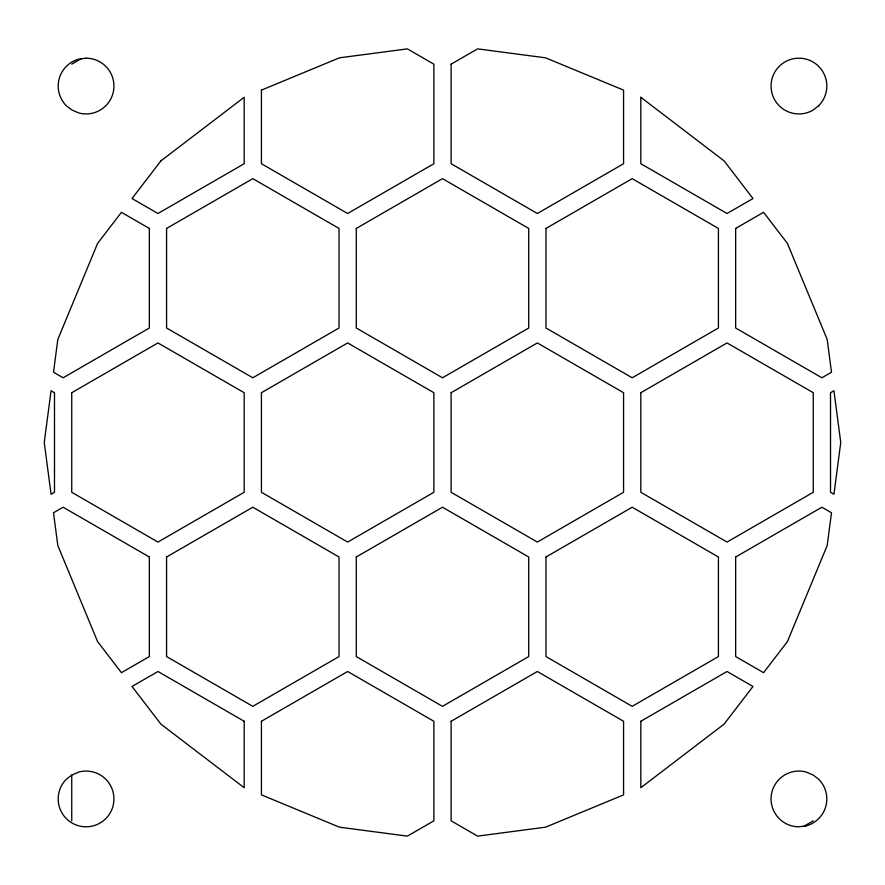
<?xml version="1.0" encoding="UTF-8"?>
<svg xmlns="http://www.w3.org/2000/svg" width="885" height="885" viewBox="0 0 885 885"><rect width="100%" height="100%" fill="white"/><g stroke="black" fill="none" stroke-linecap="round" stroke-linejoin="round"><path stroke-width="1.33" d="M71.74 820.837L71.74 775.094L78.853 772.008A27.877 27.877 0 0 1 113.833 801.367A27.877 27.877 0 0 1 74.285 824.2A27.877 27.877 0 0 1 66.353 779.22L71.74 775.094M71.74 64.162L80.911 58.864M804.089 826.136L813.26 820.837M54.494 392.719L54.494 492.281L51.064 494.261L44.25 442.5L51.064 390.739L54.494 392.719M71.74 392.719L71.74 492.281L157.961 542.062L244.183 492.281L244.183 392.719L157.961 342.938L71.74 392.719M149.344 556.997L149.344 656.559L121.433 672.677L97.604 641.625L57.824 545.569L53.498 512.769L63.112 507.216L149.344 556.997M149.344 228.441L149.344 328.003L63.112 377.784L53.498 372.231L57.824 339.431L97.604 243.375L121.433 212.323L149.344 228.441M166.579 556.997L166.579 656.559L252.811 706.341L339.032 656.559L339.032 556.997L252.811 507.216L166.579 556.997M166.579 228.441L166.579 328.003L252.811 377.784L339.032 328.003L339.032 228.441L252.811 178.659L166.579 228.441M244.183 721.275L244.183 787.727L160.893 724.107L132.02 686.472L157.961 671.494L244.183 721.275M261.429 721.275L261.429 794.874L339.431 827.176L407.399 836.126L433.882 820.837L433.882 721.275L347.65 671.494L261.429 721.275M261.429 392.719L261.429 492.281L347.65 542.062L433.882 492.281L433.882 392.719L347.65 342.938L261.429 392.719M261.429 90.126L261.429 163.725L347.65 213.506L433.882 163.725L433.882 64.162L407.399 48.874L339.431 57.824L261.429 90.126M356.279 556.997L356.279 656.559L442.5 706.341L528.721 656.559L528.721 556.997L442.5 507.216L356.279 556.997M356.279 228.441L356.279 328.003L442.5 377.784L528.721 328.003L528.721 228.441L442.5 178.659L356.279 228.441M451.118 721.275L451.118 820.837L477.601 836.126L545.569 827.176L623.571 794.874L623.571 721.275L537.35 671.494L451.118 721.275M451.118 392.719L451.118 492.281L537.35 542.062L623.571 492.281L623.571 392.719L537.35 342.938L451.118 392.719M451.118 64.162L451.118 163.725L537.35 213.506L623.571 163.725L623.571 90.126L545.569 57.824L477.601 48.874L451.118 64.162M545.968 556.997L545.968 656.559L632.189 706.341L718.421 656.559L718.421 556.997L632.189 507.216L545.968 556.997M545.968 228.441L545.968 328.003L632.189 377.784L718.421 328.003L718.421 228.441L632.189 178.659L545.968 228.441M640.817 721.275L640.817 787.727L724.107 724.107L752.98 686.472L727.039 671.494L640.817 721.275M640.817 392.719L640.817 492.281L727.039 542.062L813.26 492.281L813.26 392.719L727.039 342.938L640.817 392.719M640.817 97.273L640.817 163.725L727.039 213.506L752.98 198.528L724.107 160.893L640.817 97.273M735.656 556.997L735.656 656.559L763.567 672.677L787.396 641.625L827.176 545.569L831.502 512.769L821.888 507.216L735.656 556.997M735.656 228.441L735.656 328.003L821.888 377.784L831.502 372.231L827.176 339.431L787.396 243.375L763.567 212.323L735.656 228.441M830.506 392.719L830.506 492.281L833.936 494.261L840.75 442.5L833.936 390.739L830.506 392.719M160.893 160.893L132.02 198.528L157.961 213.506L244.183 163.725L244.183 97.273L160.893 160.893M818.647 105.78L812.872 110.205A27.877 27.877 0 0 1 771.167 88.5A27.877 27.877 0 0 1 808.47 59.87A27.877 27.877 0 0 1 818.647 105.78M86.066 58.189L78.853 59.14A27.877 27.877 0 0 0 66.353 105.78L71.74 109.906L78.853 112.992A27.877 27.877 0 0 0 113.7 89.706A27.877 27.877 0 0 0 86.066 58.189M806.146 825.86L798.934 826.811A27.877 27.877 0 0 1 771.3 795.294A27.877 27.877 0 0 1 806.146 772.008L813.26 775.094L818.647 779.22A27.877 27.877 0 0 1 806.146 825.86"/></g></svg>
